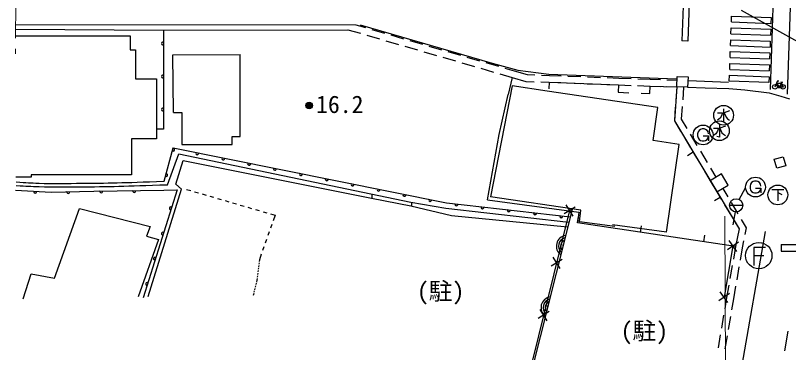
# Model space of a CAD drawing. Units: millimetres, scale not verified. Extents: x 40000 to 680000, y 20000 to 380000.
# Drawn here: x 94795 to 153360, y 255055 to 280599 of the extents above; entities that cross this region are included whole.
import ezdxf
from ezdxf.enums import TextEntityAlignment as Align

# ---------------------------------------------------------------- set-up
doc = ezdxf.new("R2010")
doc.units = ezdxf.units.MM
doc.header["$LTSCALE"] = 1000
for name, color, linetype, lineweight in [('M-BGD', 7, 'Continuous', 25), ('M-BGD-EXST', 7, 'Continuous', 25), ('M-BGD-HTXT', 7, 'Continuous', 13), ('M-BMK-OTRS', 5, 'Continuous', 25), ('M-BMK-SRVR', 3, 'Continuous', 25), ('M-STR-HTXT', 7, 'Continuous', 13), ('M-STR-STRC', 7, 'Continuous', 25)]:
    doc.layers.add(name, color=color, linetype=linetype, lineweight=lineweight)
doc.layers.add('M-BMK-HTXT', color=7, linetype='Continuous')
doc.styles.add('ＭＳ ゴシック', font='')
doc.styles.get('ＭＳ ゴシック').set_extended_font_data('MS Gothic')

msp = doc.modelspace()

# ---------------------------------------------------------------- linework, layer by layer
at = {"layer": 'M-BGD'}
for p, q in [((185306, 261079), (149798, 280980)), ((94808, 279558), (106004, 279473)), ((94810, 279911), (120586, 279886)), ((106004, 279473), (119980, 279521)), ((119980, 279521), (120926, 279245)), ((120586, 279886), (121301, 279678)), ((121781, 279538), (122742, 279259)), ((94805, 279054), (103486, 279054)), ((103486, 279054), (103486, 277997)), ((121406, 279106), (122367, 278827)), ((123222, 279119), (124182, 278840)), ((122847, 278687), (123807, 278408)), ((124287, 278268), (125247, 277989)), ((124662, 278701), (125622, 278421)), ((126102, 278282), (127063, 278003)), ((103486, 277997), (103900, 277997)), ((103900, 277997), (103900, 275801)), ((106717, 277619), (111820, 277650)), ((106764, 273253), (106717, 277619)), ((111820, 271424), (111820, 277650)), ((125727, 277849), (126688, 277570)), ((127543, 277863), (128503, 277584)), ((127168, 277430), (128128, 277151)), ((128983, 277444), (129943, 277165)), ((130423, 277025), (131384, 276746)), ((128608, 277012), (129568, 276732)), ((130048, 276593), (131009, 276313)), ((131864, 276606), (132579, 276398)), ((131489, 276174), (132435, 275899)), ((132435, 275899), (132124, 274604)), ((132435, 275899), (133470, 275603)), ((132579, 276398), (133552, 276121)), ((133552, 276121), (134150, 276099)), ((134650, 276082), (135248, 276061)), ((135248, 276061), (136129, 276026)), ((136629, 276006), (137628, 275967)), ((138128, 275947), (139127, 275907)), ((139626, 275888), (140507, 275853)), ((140507, 275853), (141449, 275819)), ((103900, 275801), (105486, 275801)), ((105486, 275801), (105486, 271260)), ((132430, 275266), (130792, 266864)), ((135083, 274871), (132430, 275266)), ((133470, 275603), (134100, 275581)), ((134600, 275563), (135229, 275541)), ((135229, 275541), (135209, 275042)), ((135229, 275541), (136110, 275506)), ((136609, 275487), (137608, 275447)), ((138108, 275427), (139107, 275388)), ((139607, 275368), (140487, 275333)), ((140487, 275333), (141430, 275299)), ((141929, 275281), (142872, 275247)), ((141948, 275801), (142890, 275767)), ((142890, 275767), (143649, 275742)), ((144149, 275725), (144908, 275700)), ((142872, 275247), (143630, 275222)), ((144130, 275206), (144888, 275181)), ((144888, 275181), (144816, 274142)), ((145409, 275173), (145341, 274201)), ((145718, 275161), (147035, 275127)), ((147035, 275127), (148840, 275061)), ((148840, 275061), (150049, 274971)), ((150049, 274971), (151891, 274735)), ((151891, 274735), (152775, 274492)), ((131429, 271583), (132124, 274604)), ((152775, 274492), (153422, 274274)), ((144781, 273643), (144709, 272604)), ((145307, 273703), (145239, 272731)), ((106764, 273253), (107396, 273253)), ((107396, 273253), (107396, 270823)), ((144709, 272604), (145165, 271843)), ((145239, 272731), (145653, 272040)), ((105486, 271260), (103588, 271260)), ((103588, 271260), (103588, 268532)), ((111209, 270823), (111209, 271424)), ((111209, 271424), (111820, 271424)), ((130562, 266618), (131429, 271583)), ((145422, 271414), (145936, 270556)), ((145910, 271611), (146424, 270753)), ((107396, 270823), (111209, 270823)), ((106322, 267773), (107182, 270118)), ((107182, 270118), (124753, 266454)), ((146132, 270228), (145703, 269971)), ((146193, 270127), (146706, 269269)), ((146681, 270324), (147194, 269466)), ((106944, 267808), (107503, 269612)), ((107503, 269612), (121777, 266757)), ((146963, 268840), (147419, 268078)), ((147451, 269037), (147865, 268345)), ((95987, 268342), (94833, 268342)), ((103588, 268532), (95987, 268532)), ((95987, 268532), (95987, 268342)), ((107384, 267434), (106944, 267808)), ((107043, 267397), (104478, 259196)), ((104844, 259306), (107384, 267434)), ((106035, 267367), (107043, 267397)), ((107748, 267421), (108080, 267324)), ((108368, 267240), (108656, 267156)), ((108944, 267072), (109232, 266988)), ((121803, 267067), (121800, 266755)), ((147931, 267223), (148256, 266680)), ((148377, 267490), (148754, 266861)), ((109520, 266904), (109808, 266820)), ((110096, 266736), (110384, 266652)), ((110672, 266568), (110960, 266484)), ((121777, 266757), (124740, 266164)), ((130562, 266618), (137474, 265694)), ((148187, 266796), (147758, 266540)), ((97743, 260702), (99656, 265972)), ((99656, 265972), (104999, 264599)), ((111248, 266400), (111536, 266316)), ((111824, 266232), (112112, 266148)), ((112400, 266064), (112688, 265980)), ((112976, 265896), (113264, 265812)), ((124740, 266164), (127829, 265447)), ((124753, 266454), (127405, 265998)), ((124810, 266451), (124800, 266150)), ((127405, 265998), (136714, 264930)), ((137208, 266082), (136351, 265566)), ((137037, 265396), (136521, 266253)), ((148513, 266251), (149027, 265393)), ((149011, 266432), (149525, 265574)), ((113552, 265728), (113840, 265644)), ((114128, 265560), (114461, 265463)), ((114461, 265463), (114315, 265047)), ((127829, 265447), (136624, 264569)), ((137474, 265694), (137365, 264876)), ((137365, 264876), (137438, 265371)), ((114215, 264764), (114116, 264481)), ((144107, 264172), (140035, 264722)), ((149284, 264964), (149609, 264421)), ((149781, 265145), (150158, 264516)), ((104999, 264599), (104729, 263864)), ((114016, 264198), (113916, 263915)), ((142157, 264164), (142230, 264659)), ((149609, 264421), (149345, 263096)), ((150158, 264516), (150056, 264003)), ((105641, 263615), (104098, 259277)), ((104729, 263864), (105641, 263615)), ((113817, 263632), (113717, 263349)), ((146949, 263452), (147023, 263946)), ((113618, 263066), (113518, 262783)), ((149152, 263129), (148478, 259252)), ((149561, 263417), (148743, 262841)), ((149440, 262720), (148864, 263538)), ((149345, 263096), (149180, 262142)), ((149857, 263000), (149692, 262050)), ((149959, 263513), (149857, 263000)), ((151603, 263023), (150728, 263023)), ((150728, 263023), (150728, 261648)), ((113419, 262500), (113272, 262083)), ((150728, 262398), (151478, 262398)), ((113245, 261860), (113233, 261761)), ((113272, 262083), (113257, 261959)), ((136224, 262118), (135367, 261602)), ((136053, 261431), (135537, 262288)), ((113173, 261264), (113161, 261165)), ((113197, 261463), (113185, 261364)), ((113221, 261662), (113209, 261562)), ((149094, 261649), (148923, 260664)), ((149606, 261558), (149435, 260572)), ((95390, 259131), (95980, 261029)), ((95980, 261029), (97743, 260702)), ((113101, 260669), (113086, 260545)), ((113125, 260867), (113113, 260768)), ((113149, 261066), (113137, 260967)), ((112981, 260108), (112958, 260011)), ((113028, 260302), (113004, 260205)), ((113086, 260545), (113051, 260400)), ((148838, 260172), (148672, 259218)), ((149349, 260080), (149184, 259129)), ((112841, 259524), (112806, 259379)), ((112888, 259719), (112864, 259622)), ((112934, 259913), (112911, 259816)), ((148887, 259540), (148070, 258964)), ((148766, 258843), (148191, 259661)), ((148672, 259218), (148526, 258371)), ((149184, 259129), (149038, 258282)), ((135069, 257466), (134553, 258323)), ((135239, 258153), (134383, 257637)), ((148441, 257878), (148272, 256893)), ((148954, 257789), (148784, 256803)), ((153303, 256665), (153042, 255188)), ((148187, 256400), (148017, 255415)), ((148699, 256311), (148529, 255325))]:
    msp.add_line(p, q, dxfattribs=at)
for points in [[(106004, 279473), (106002, 271982), (105486, 271989)], [(135229, 275541), (140487, 275333), (140451, 274782), (141267, 274734)], [(144107, 264172), (145074, 270826), (143094, 271122), (143467, 273621), (135083, 274871)], [(142186, 274712), (142859, 274681), (142872, 275247), (144888, 275181), (144709, 272604), (149609, 264421), (149345, 263096), (137365, 264876)], [(106049, 268033), (106733, 270559), (127449, 266410), (136818, 265345)], [(94795, 267353), (97505, 267220), (100724, 267294), (106035, 267367)], [(140198, 264601), (137520, 264952), (137630, 265845), (130792, 266864)], [(136958, 265902), (130944, 241865), (144988, 238185)], [(136779, 265824), (130875, 242035), (127051, 243053)]]:
    msp.add_lwpolyline(points, dxfattribs=at)
for points in [[(145748, 275948), (145718, 275161), (144888, 275193), (144919, 275980)], [(153145, 269216), (152470, 269029), (152283, 269706), (152958, 269892)], [(148786, 267735), (148273, 268590), (147419, 268078), (147931, 267223)]]:
    msp.add_lwpolyline(points, close=True, dxfattribs=at)
msp.add_circle((151103, 262398), 1000, dxfattribs=at)
for centre, radius, start, end in [((105962, 278473), 108, 67.36594, 292.60567), ((105962, 278473), 100, 65.36148, 294.61012), ((105962, 278473), 100, 65.36148, 294.61012), ((105962, 278473), 100, 65.36148, 294.61012), ((105962, 278473), 100, 65.36148, 294.61012), ((105962, 278473), 100, 65.36148, 294.61012), ((105961, 275973), 108, 67.36594, 292.60567), ((105961, 275973), 100, 65.36148, 294.61012), ((105961, 275973), 100, 65.36148, 294.61012), ((105961, 275973), 100, 65.36148, 294.61012), ((105961, 275973), 100, 65.36148, 294.61012), ((105961, 275973), 100, 65.36148, 294.61012), ((105960, 273473), 108, 67.36594, 292.60567), ((105960, 273473), 100, 65.36148, 294.61012), ((105960, 273473), 100, 65.36148, 294.61012), ((105960, 273473), 100, 65.36148, 294.61012), ((105960, 273473), 100, 65.36148, 294.61012), ((105960, 273473), 100, 65.36148, 294.61012), ((106743, 270435), 108, 232.22144, 97.46117), ((106743, 270435), 100, 230.21698, 99.46562), ((106743, 270435), 100, 230.21698, 99.46562), ((106743, 270435), 100, 230.21698, 99.46562), ((106743, 270435), 100, 230.21698, 99.46562), ((106743, 270435), 100, 230.21698, 99.46562), ((108571, 270149), 108, 146.05413, 11.29386), ((108571, 270149), 100, 144.04968, 13.29832), ((108571, 270149), 100, 144.04968, 13.29832), ((108571, 270149), 100, 144.04968, 13.29832), ((108571, 270149), 100, 144.04968, 13.29832), ((108571, 270149), 100, 144.04968, 13.29832), ((110532, 269756), 108, 146.05413, 11.29386), ((110532, 269756), 100, 144.04968, 13.29832), ((110532, 269756), 100, 144.04968, 13.29832), ((110532, 269756), 100, 144.04968, 13.29832), ((110532, 269756), 100, 144.04968, 13.29832), ((110532, 269756), 100, 144.04968, 13.29832), ((112493, 269363), 108, 146.05413, 11.29386), ((112493, 269363), 100, 144.04968, 13.29832), ((112493, 269363), 100, 144.04968, 13.29832), ((112493, 269363), 100, 144.04968, 13.29832), ((112493, 269363), 100, 144.04968, 13.29832), ((112493, 269363), 100, 144.04968, 13.29832), ((114454, 268970), 108, 146.05413, 11.29386), ((114454, 268970), 100, 144.04968, 13.29832), ((114454, 268970), 100, 144.04968, 13.29832), ((114454, 268970), 100, 144.04968, 13.29832), ((114454, 268970), 100, 144.04968, 13.29832), ((114454, 268970), 100, 144.04968, 13.29832), ((106220, 268505), 108, 232.22144, 97.46117), ((106220, 268505), 100, 230.21698, 99.46562), ((106220, 268505), 100, 230.21698, 99.46562), ((106220, 268505), 100, 230.21698, 99.46562), ((106220, 268505), 100, 230.21698, 99.46562), ((106220, 268505), 100, 230.21698, 99.46562), ((116416, 268577), 108, 146.05413, 11.29386), ((116416, 268577), 100, 144.04968, 13.29832), ((116416, 268577), 100, 144.04968, 13.29832), ((116416, 268577), 100, 144.04968, 13.29832), ((116416, 268577), 100, 144.04968, 13.29832), ((116416, 268577), 100, 144.04968, 13.29832), ((118377, 268185), 108, 146.05413, 11.29386), ((118377, 268185), 100, 144.04968, 13.29832), ((118377, 268185), 100, 144.04968, 13.29832), ((118377, 268185), 100, 144.04968, 13.29832), ((118377, 268185), 100, 144.04968, 13.29832), ((118377, 268185), 100, 144.04968, 13.29832), ((120338, 267792), 108, 146.05413, 11.29386), ((120338, 267792), 100, 144.04968, 13.29832), ((120338, 267792), 100, 144.04968, 13.29832), ((120338, 267792), 100, 144.04968, 13.29832), ((120338, 267792), 100, 144.04968, 13.29832), ((120338, 267792), 100, 144.04968, 13.29832), ((96291, 267238), 108, 154.56573, 19.80546), ((96291, 267238), 100, 152.56128, 21.80991), ((96291, 267238), 100, 152.56128, 21.80991), ((96291, 267238), 100, 152.56128, 21.80991), ((96291, 267238), 100, 152.56128, 21.80991), ((96291, 267238), 100, 152.56128, 21.80991), ((98792, 267208), 108, 158.70409, 23.94382), ((98792, 267208), 100, 156.69963, 25.94827), ((98792, 267208), 100, 156.69963, 25.94827), ((98792, 267208), 100, 156.69963, 25.94827), ((98792, 267208), 100, 156.69963, 25.94827), ((98792, 267208), 100, 156.69963, 25.94827), ((101291, 267260), 108, 158.16597, 23.4057), ((101291, 267260), 100, 156.16152, 25.41016), ((101291, 267260), 100, 156.16152, 25.41016), ((101291, 267260), 100, 156.16152, 25.41016), ((101291, 267260), 100, 156.16152, 25.41016), ((101291, 267260), 100, 156.16152, 25.41016), ((103791, 267294), 108, 158.16597, 23.4057), ((103791, 267294), 100, 156.16152, 25.41016), ((103791, 267294), 100, 156.16152, 25.41016), ((103791, 267294), 100, 156.16152, 25.41016), ((103791, 267294), 100, 156.16152, 25.41016), ((103791, 267294), 100, 156.16152, 25.41016), ((122299, 267399), 108, 146.05413, 11.29386), ((122299, 267399), 100, 144.04968, 13.29832), ((122299, 267399), 100, 144.04968, 13.29832), ((122299, 267399), 100, 144.04968, 13.29832), ((122299, 267399), 100, 144.04968, 13.29832), ((122299, 267399), 100, 144.04968, 13.29832), ((124260, 267006), 108, 146.05413, 11.29386), ((124260, 267006), 100, 144.04968, 13.29832), ((124260, 267006), 100, 144.04968, 13.29832), ((124260, 267006), 100, 144.04968, 13.29832), ((124260, 267006), 100, 144.04968, 13.29832), ((124260, 267006), 100, 144.04968, 13.29832), ((126221, 266613), 108, 146.05413, 11.29386), ((126221, 266613), 100, 144.04968, 13.29832), ((126221, 266613), 100, 144.04968, 13.29832), ((126221, 266613), 100, 144.04968, 13.29832), ((126221, 266613), 100, 144.04968, 13.29832), ((126221, 266613), 100, 144.04968, 13.29832), ((106556, 265978), 108, 50.01269, 275.25242), ((106556, 265978), 100, 48.00824, 277.25687), ((106556, 265978), 100, 48.00824, 277.25687), ((106556, 265978), 100, 48.00824, 277.25687), ((106556, 265978), 100, 48.00824, 277.25687), ((106556, 265978), 100, 48.00824, 277.25687), ((128195, 266283), 108, 150.89351, 16.13324), ((128195, 266283), 100, 148.88906, 18.1377), ((128195, 266283), 100, 148.88906, 18.1377), ((128195, 266283), 100, 148.88906, 18.1377), ((128195, 266283), 100, 148.88906, 18.1377), ((128195, 266283), 100, 148.88906, 18.1377), ((130182, 266057), 108, 150.89351, 16.13324), ((130182, 266057), 100, 148.88906, 18.1377), ((130182, 266057), 100, 148.88906, 18.1377), ((130182, 266057), 100, 148.88906, 18.1377), ((130182, 266057), 100, 148.88906, 18.1377), ((130182, 266057), 100, 148.88906, 18.1377), ((132170, 265831), 108, 150.89351, 16.13324), ((132170, 265831), 100, 148.88906, 18.1377), ((132170, 265831), 100, 148.88906, 18.1377), ((132170, 265831), 100, 148.88906, 18.1377), ((132170, 265831), 100, 148.88906, 18.1377), ((132170, 265831), 100, 148.88906, 18.1377), ((134157, 265605), 108, 150.89351, 16.13324), ((134157, 265605), 100, 148.88906, 18.1377), ((134157, 265605), 100, 148.88906, 18.1377), ((134157, 265605), 100, 148.88906, 18.1377), ((134157, 265605), 100, 148.88906, 18.1377), ((134157, 265605), 100, 148.88906, 18.1377), ((136144, 265379), 108, 150.89351, 16.13324), ((136144, 265379), 100, 148.88906, 18.1377), ((136144, 265379), 100, 148.88906, 18.1377), ((136144, 265379), 100, 148.88906, 18.1377), ((136144, 265379), 100, 148.88906, 18.1377), ((136144, 265379), 100, 148.88906, 18.1377), ((105959, 264069), 108, 50.01269, 275.25242), ((105959, 264069), 100, 48.00824, 277.25687), ((105959, 264069), 100, 48.00824, 277.25687), ((105959, 264069), 100, 48.00824, 277.25687), ((105959, 264069), 100, 48.00824, 277.25687), ((105959, 264069), 100, 48.00824, 277.25687), ((136584, 263121), 812, 98.57456, 233.33483), ((136584, 263121), 650, 104.69035, 227.21904), ((136584, 263121), 488, 115.82303, 216.08635), ((136584, 263121), 325, 150.01232, 181.89706), ((105362, 262160), 108, 50.01269, 275.25242), ((105362, 262160), 100, 48.00824, 277.25687), ((105362, 262160), 100, 48.00824, 277.25687), ((105362, 262160), 100, 48.00824, 277.25687), ((105362, 262160), 100, 48.00824, 277.25687), ((105362, 262160), 100, 48.00824, 277.25687), ((104765, 260251), 108, 50.01269, 275.25242), ((104765, 260251), 100, 48.00824, 277.25687), ((104765, 260251), 100, 48.00824, 277.25687), ((104765, 260251), 100, 48.00824, 277.25687), ((104765, 260251), 100, 48.00824, 277.25687), ((104765, 260251), 100, 48.00824, 277.25687), ((135419, 258464), 812, 98.57456, 233.33483), ((135419, 258464), 650, 104.69035, 227.21904), ((135419, 258464), 488, 115.82303, 216.08635), ((135419, 258464), 325, 150.01232, 181.89706)]:
    msp.add_arc(centre, radius, start, end, dxfattribs=at)
for points in [[(94842, 267982), (95678, 267924), (95904, 267915), (96585, 267889), (97691, 267849), (98312, 267875), (99418, 267878), (102009, 267885), (102845, 267930), (106049, 268033)], [(94852, 267718), (95688, 267661), (95914, 267651), (96595, 267626), (97701, 267585), (98322, 267612), (99428, 267614), (102122, 267621), (102991, 267668), (106322, 267773)]]:
    msp.add_open_spline(points, degree=3, knots=[0, 0, 0, 0, 1, 1, 1, 2, 2, 2, 3, 3, 3, 3], dxfattribs=at)
at = {"layer": 'M-BGD-EXST'}
for p, q in [((148441, 273521), (148441, 272546)), ((147991, 273221), (148366, 273221)), ((148291, 272996), (148179, 272808)), ((148366, 273221), (148291, 272996)), ((148891, 273371), (148479, 273221)), ((148479, 273221), (148629, 272883)), ((148179, 272808), (147991, 272658)), ((148124, 272353), (148124, 271378)), ((148441, 272546), (148254, 272583)), ((148629, 272883), (148741, 272771)), ((148741, 272771), (148891, 272658)), ((146513, 271772), (146475, 271622)), ((146588, 271884), (146513, 271772)), ((146700, 271959), (146588, 271884)), ((146813, 271997), (146700, 271959)), ((146963, 271997), (146813, 271997)), ((147075, 271959), (146963, 271997)), ((147188, 271884), (147075, 271959)), ((147263, 271772), (147188, 271884)), ((147300, 271622), (147263, 271772)), ((147674, 272053), (148049, 272053)), ((147974, 271828), (147862, 271641)), ((148049, 272053), (147974, 271828)), ((148574, 272203), (148162, 272053)), ((148162, 272053), (148312, 271716)), ((146475, 271622), (146475, 271472)), ((146475, 271472), (146513, 271322)), ((146513, 271322), (146588, 271209)), ((146588, 271209), (146700, 271134)), ((146888, 271472), (147300, 271472)), ((147075, 271134), (147188, 271209)), ((147188, 271209), (147263, 271322)), ((147263, 271322), (147300, 271472)), ((147300, 271472), (147300, 271097)), ((147862, 271641), (147674, 271491)), ((148124, 271378), (147937, 271416)), ((148312, 271716), (148424, 271603)), ((148424, 271603), (148574, 271491)), ((146700, 271134), (146813, 271097)), ((146813, 271097), (146963, 271097)), ((146963, 271097), (147075, 271134)), ((150484, 267821), (150447, 267671)), ((150447, 267671), (150447, 267521)), ((150559, 267933), (150484, 267821)), ((150672, 268008), (150559, 267933)), ((150784, 268046), (150672, 268008)), ((150934, 268046), (150784, 268046)), ((151047, 268008), (150934, 268046)), ((151159, 267933), (151047, 268008)), ((151234, 267821), (151159, 267933)), ((151272, 267671), (151234, 267821)), ((149632, 266655), (150102, 267537)), ((150447, 267521), (150484, 267371)), ((150484, 267371), (150559, 267258)), ((150559, 267258), (150672, 267183)), ((150672, 267183), (150784, 267146)), ((150784, 267146), (150934, 267146)), ((150859, 267521), (151272, 267521)), ((150934, 267146), (151047, 267183)), ((151047, 267183), (151159, 267258)), ((151159, 267258), (151234, 267371)), ((151234, 267371), (151272, 267521)), ((151272, 267521), (151272, 267146)), ((152098, 267412), (152998, 267412)), ((152548, 267412), (152548, 266549)), ((152548, 267187), (152848, 267037)), ((148896, 266214), (149896, 266214)), ((149312, 265721), (149143, 264735))]:
    msp.add_line(p, q, dxfattribs=at)
for centre, radius in [((148441, 273033), 750), ((148124, 271866), 750), ((146888, 271547), 750), ((150859, 267596), 750), ((152548, 266999), 750), ((149396, 266214), 500)]:
    msp.add_circle(centre, radius, dxfattribs=at)
at = {"layer": 'M-BGD-HTXT'}
for p, q in [((94804, 278881), (94820, 281467)), ((94797, 277681), (94799, 278081))]:
    msp.add_line(p, q, dxfattribs=at)
at = {"layer": 'M-BMK-OTRS'}
for p, q in [((152290, 284761), (151980, 274988)), ((153294, 274637), (153633, 284721)), ((145483, 284417), (145284, 278674)), ((149029, 280108), (149045, 280557)), ((149045, 280557), (152041, 280452)), ((149029, 280108), (152025, 280002)), ((152041, 280452), (152025, 280002)), ((120909, 279886), (130908, 276978)), ((148997, 279210), (149013, 279659)), ((149013, 279659), (152009, 279553)), ((152009, 279553), (151993, 279104)), ((148997, 279210), (151993, 279104)), ((148965, 278311), (148981, 278760)), ((148965, 278311), (151962, 278206)), ((148981, 278760), (151977, 278655)), ((151977, 278655), (151962, 278206)), ((148934, 277413), (148950, 277862)), ((148950, 277862), (151946, 277756)), ((151946, 277756), (151930, 277307)), ((148934, 277413), (151930, 277307)), ((148902, 276514), (148918, 276963)), ((148902, 276514), (151898, 276409)), ((148918, 276963), (151914, 276858)), ((151914, 276858), (151898, 276409)), ((148870, 275616), (148886, 276065)), ((148886, 276065), (151882, 275959)), ((145773, 275660), (148805, 275551)), ((152512, 275646), (152320, 275162)), ((152447, 275474), (152830, 275478)), ((152447, 275474), (152626, 275225)), ((152512, 275646), (152629, 275646)), ((152858, 275552), (152689, 275224)), ((152768, 275557), (152917, 275550)), ((152830, 275478), (152942, 275176)), ((152569, 275126), (152570, 275225)), ((152721, 275125), (152569, 275126)), ((152570, 275225), (152721, 275224)), ((152575, 275225), (152574, 275126)), ((152580, 275225), (152579, 275126)), ((152585, 275225), (152584, 275126)), ((152590, 275225), (152589, 275125)), ((152595, 275225), (152594, 275125)), ((152600, 275225), (152599, 275125)), ((152605, 275225), (152604, 275125)), ((152610, 275225), (152609, 275125)), ((152615, 275225), (152614, 275125)), ((152620, 275225), (152619, 275125)), ((152625, 275225), (152624, 275125)), ((152630, 275225), (152629, 275125)), ((152635, 275225), (152634, 275125)), ((152640, 275225), (152639, 275125)), ((152645, 275225), (152644, 275125)), ((152649, 275225), (152649, 275125)), ((152654, 275225), (152654, 275125)), ((152659, 275225), (152659, 275125)), ((152664, 275224), (152664, 275125)), ((152669, 275224), (152669, 275125)), ((152674, 275224), (152674, 275125)), ((152679, 275224), (152679, 275125)), ((152684, 275224), (152684, 275125)), ((152689, 275224), (152689, 275125)), ((152694, 275224), (152694, 275125)), ((152699, 275224), (152699, 275125)), ((152704, 275224), (152704, 275125)), ((152709, 275224), (152709, 275125)), ((152714, 275224), (152714, 275125)), ((152719, 275224), (152719, 275125)), ((152721, 275224), (152721, 275125)), ((152942, 275176), (152721, 275175)), ((151598, 264224), (146786, 236846))]:
    msp.add_line(p, q, dxfattribs=at)
for points in [[(145933, 284401), (145734, 278659), (145284, 278674)], [(130908, 276978), (132864, 276449), (135204, 276140), (144879, 275784)], [(151882, 275959), (151867, 275510), (148870, 275616)]]:
    msp.add_lwpolyline(points, dxfattribs=at)
for centre, radius in [((152329, 275192), 173), ((152943, 275185), 170)]:
    msp.add_circle(centre, radius, dxfattribs=at)
at = {"layer": 'M-BMK-SRVR'}
for radius in [250, 204, 159, 114, 68.2, 22.7]:
    msp.add_circle((117052, 273776), radius, dxfattribs=at)
at = {"layer": 'M-STR-HTXT'}
msp.add_line((148545, 265391), (148594, 248427), dxfattribs=at)
at = {"layer": 'M-STR-STRC'}
for p, q in [((152811, 263242), (154311, 263242)), ((152811, 263242), (152811, 262742)), ((152811, 262742), (154311, 262742))]:
    msp.add_line(p, q, dxfattribs=at)

# ---------------------------------------------------------------- texts
at = {"layer": 'M-BGD', "style": 'ＭＳ ゴシック'}
for p in [(127004, 259706), (142439, 256698)]:
    msp.add_text('(駐)', height=1320, dxfattribs=at).set_placement(p, align=Align.MIDDLE_CENTER)
at = {"layer": 'M-BMK-HTXT', "style": 'ＭＳ ゴシック'}
msp.add_text('16.2', height=1320, dxfattribs=at).set_placement((117568, 272810), align=Align.BOTTOM_LEFT)

doc.saveas('drawing.dxf')
